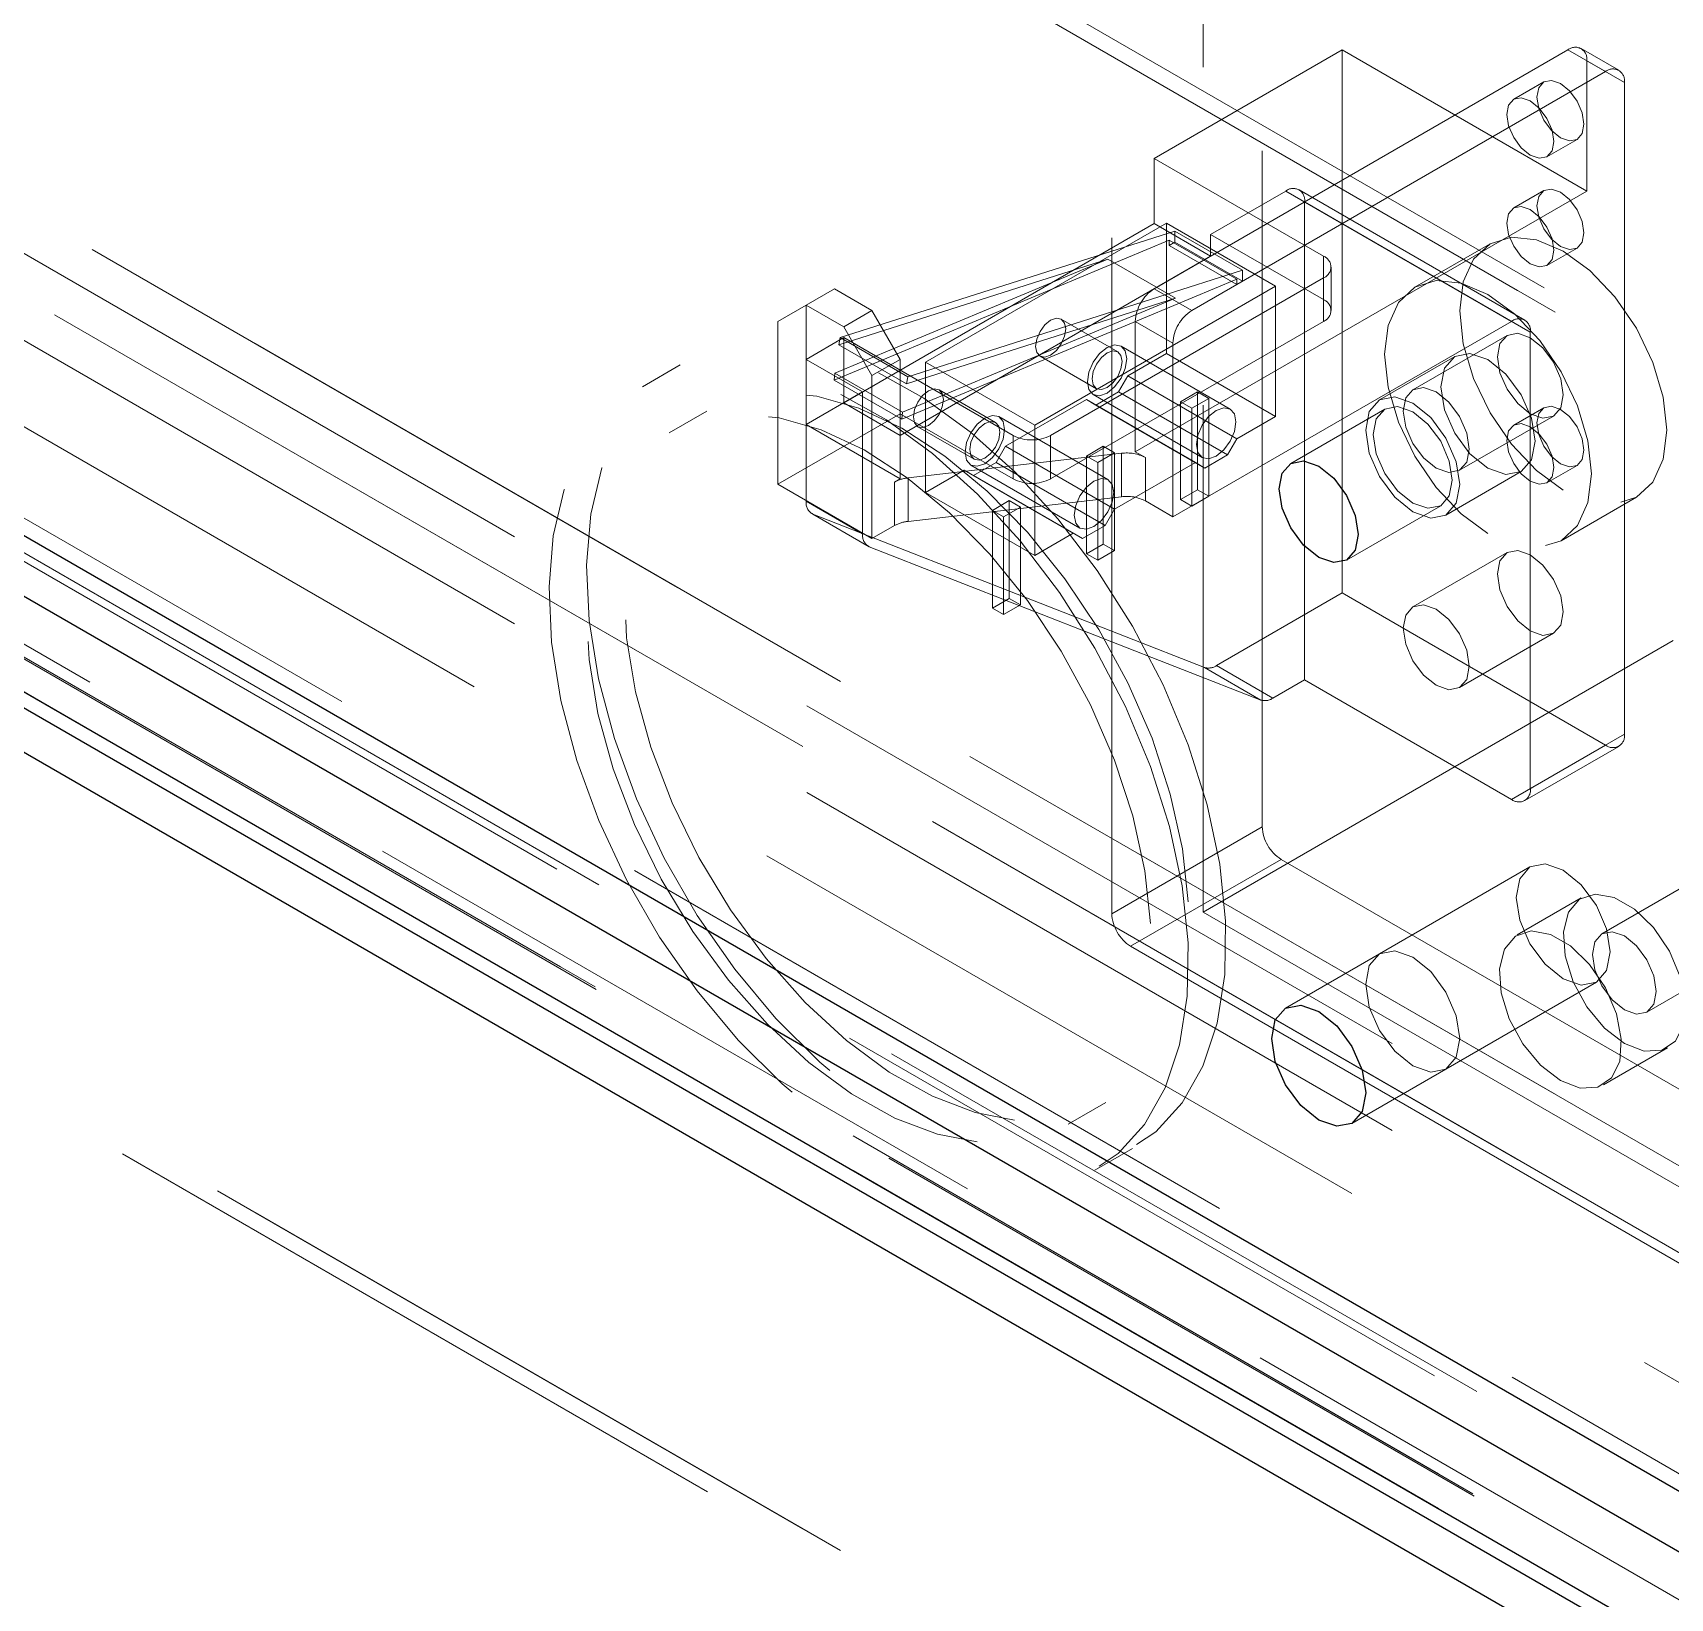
# Model space of a CAD drawing. Header units: millimetres. Extents: x 108 to 5832, y 144 to 4056.
# Drawn here: x 4600.6 to 4662.2, y 2851.5 to 2910.4 of the extents above; entities that cross this region are included whole.
import ezdxf

# ---------------------------------------------------------------- set-up
doc = ezdxf.new("R2010")
doc.units = ezdxf.units.MM
doc.header["$LTSCALE"] = 20
doc.linetypes.add('HIDDEN', pattern=[1.905, 1.27, -0.635])

msp = doc.modelspace()

# ---------------------------------------------------------------- linework, layer by layer
at = {"color": 1, "linetype": 'HIDDEN', "lineweight": 18}
for p, q in [((5316.36, 2519.707), (4135.492, 3201.407)), ((5317.36, 2519.806), (4136.492, 3201.506)), ((5317.774, 2518.89), (4136.906, 3200.591)), ((5290.904, 2505.011), (4110.036, 3186.712)), ((5289.49, 2502.562), (4108.622, 3184.263)), ((5317.774, 2489.495), (4136.906, 3171.195)), ((5316.36, 2487.045), (4135.492, 3168.746)), ((5289.49, 2473.166), (4108.622, 3154.867)), ((4109.036, 3153.951), (5289.904, 2472.251)), ((5290.904, 2472.35), (4110.036, 3154.05)), ((5344.644, 2472.35), (4180.747, 3144.254)), ((5344.644, 2469.084), (4180.747, 3140.987)), ((5214.254, 2536.051), (4302.793, 3062.226)), ((4302.935, 3062.471), (5214.395, 2536.296)), ((4302.793, 3058.634), (5214.254, 2532.459)), ((4302.835, 3058.542), (5214.295, 2532.367)), ((5214.395, 2532.377), (4302.935, 3058.552)), ((5214.395, 2531.07), (4302.228, 3057.654)), ((4496.222, 2955.624), (4668.756, 2856.022)), ((4491.245, 2955.069), (4666.663, 2853.802)), ((4668.756, 2847.857), (4496.222, 2947.459)), ((4644.609, 2934.468), (4644.609, 2877.31)), ((4646.836, 2880.516), (4646.836, 2927.875)), ((4641.179, 2877.25), (4641.179, 2924.609)), ((4649.841, 2909.718), (4642.77, 2905.636)), ((4658.327, 2909.718), (4642.77, 2900.738)), ((4649.841, 2909.718), (4659.034, 2904.411)), ((4649.841, 2909.718), (4649.841, 2889.304)), ((4659.741, 2908.902), (4658.327, 2909.718)), ((4660.241, 2908.952), (4658.827, 2909.768)), ((4659.034, 2909.31), (4660.448, 2908.494)), ((4659.034, 2904.411), (4659.034, 2909.31)), ((4644.184, 2899.922), (4659.741, 2908.902)), ((4657.419, 2908.514), (4656.287, 2907.861)), ((4660.448, 2908.494), (4660.448, 2883.998)), ((4657.537, 2905.696), (4658.669, 2906.349)), ((4649.134, 2901.962), (4642.77, 2905.636)), ((4642.77, 2903.186), (4642.77, 2905.636)), ((4659.034, 2904.411), (4642.063, 2894.614)), ((4647.72, 2904.411), (4644.892, 2902.778)), ((4647.72, 2904.411), (4656.205, 2899.512)), ((4656.705, 2899.562), (4648.22, 2904.46)), ((4657.419, 2904.432), (4656.287, 2903.779)), ((4648.427, 2886.038), (4648.427, 2904.002)), ((4656.912, 2899.104), (4648.427, 2904.002)), ((4642.77, 2903.186), (4631.103, 2896.451)), ((4634.179, 2897.982), (4643.23, 2903.207)), ((4644.892, 2901.961), (4642.77, 2903.186)), ((4643.23, 2903.207), (4647.331, 2900.839)), ((4643.23, 2903.207), (4643.23, 2898.307)), ((4643.336, 2902.565), (4630.74, 2897.306)), ((4630.962, 2898.901), (4643.548, 2902.901)), ((4643.336, 2902.37), (4643.336, 2902.565)), ((4643.336, 2902.565), (4645.881, 2901.095)), ((4643.548, 2902.901), (4646.094, 2901.431)), ((4643.548, 2902.901), (4643.548, 2902.492)), ((4644.892, 2901.961), (4644.892, 2902.778)), ((4649.134, 2900.329), (4644.892, 2902.778)), ((4644.892, 2901.961), (4633.224, 2895.226)), ((4643.548, 2902.492), (4643.336, 2902.37)), ((4643.336, 2902.37), (4645.881, 2900.9)), ((4643.548, 2902.492), (4646.094, 2901.023)), ((4649.134, 2900.329), (4649.134, 2901.962)), ((4655.4, 2902.427), (4652.572, 2900.794)), ((4657.537, 2901.613), (4658.669, 2902.267)), ((4630.769, 2897.565), (4641.031, 2901.85)), ((4641.031, 2901.85), (4630.915, 2898.635)), ((4633.507, 2897.431), (4646.094, 2901.431)), ((4643.577, 2900.38), (4641.031, 2901.85)), ((4646.094, 2901.431), (4646.094, 2901.023)), ((4649.427, 2899.92), (4649.427, 2901.554)), ((4630.749, 2900.738), (4629.689, 2900.126)), ((4629.689, 2900.125), (4630.749, 2900.738)), ((4632.164, 2899.922), (4630.749, 2900.738)), ((4645.881, 2901.095), (4633.286, 2895.836)), ((4638.28, 2895.614), (4647.331, 2900.839)), ((4638.881, 2895.226), (4649.134, 2901.145)), ((4642.77, 2900.738), (4644.184, 2899.922)), ((4645.881, 2900.9), (4645.881, 2901.095)), ((4646.094, 2901.023), (4645.881, 2900.9)), ((4647.331, 2900.839), (4647.331, 2895.94)), ((4649.134, 2901.145), (4649.134, 2899.512)), ((4629.689, 2900.126), (4628.628, 2899.513)), ((4628.628, 2899.513), (4629.689, 2900.125)), ((4629.689, 2900.126), (4631.103, 2899.309)), ((4629.689, 2900.125), (4629.689, 2895.635)), ((4633.315, 2896.095), (4643.577, 2900.38)), ((4643.577, 2900.38), (4633.461, 2897.165)), ((4628.628, 2899.513), (4628.628, 2893.389)), ((4631.103, 2899.309), (4632.164, 2899.922)), ((4632.164, 2899.922), (4633.224, 2898.084)), ((4638.881, 2893.593), (4649.134, 2899.512)), ((4641.402, 2898.368), (4639.281, 2899.592)), ((4643.477, 2898.697), (4642.063, 2899.513)), ((4642.063, 2894.614), (4642.063, 2899.513)), ((4656.205, 2899.512), (4643.477, 2892.165)), ((4631.103, 2898.9), (4629.689, 2898.084)), ((4630.915, 2898.635), (4630.962, 2898.901)), ((4630.962, 2898.901), (4633.507, 2897.431)), ((4632.164, 2897.472), (4631.103, 2899.309)), ((4631.103, 2898.9), (4637.467, 2895.226)), ((4631.103, 2896.451), (4631.103, 2898.9)), ((4656.037, 2898.986), (4652.502, 2896.945)), ((4656.912, 2881.957), (4656.912, 2899.104)), ((4630.915, 2898.635), (4633.461, 2897.165)), ((4638.481, 2898.207), (4640.603, 2896.982)), ((4645.629, 2896.217), (4641.527, 2898.584)), ((4643.23, 2898.307), (4641.78, 2897.471)), ((4643.23, 2898.307), (4647.331, 2895.94)), ((4643.477, 2892.165), (4643.477, 2898.697)), ((4624.957, 2897.873), (4623.542, 2897.056)), ((4631.81, 2896.859), (4629.689, 2898.084)), ((4633.224, 2898.084), (4632.164, 2897.472)), ((4633.224, 2898.084), (4633.224, 2893.594)), ((4634.179, 2897.982), (4638.28, 2895.614)), ((4634.179, 2893.082), (4634.179, 2897.982)), ((4654.071, 2898.196), (4651.243, 2896.563)), ((4630.74, 2897.306), (4630.769, 2897.565)), ((4630.74, 2897.306), (4633.286, 2895.836)), ((4630.769, 2897.565), (4633.315, 2896.095)), ((4632.164, 2897.472), (4632.164, 2891.348)), ((4633.461, 2897.165), (4633.507, 2897.431)), ((4641.78, 2897.471), (4641.427, 2896.858)), ((4645.882, 2895.103), (4641.78, 2897.471)), ((4629.689, 2895.635), (4631.81, 2896.859)), ((4631.103, 2896.451), (4633.224, 2895.226)), ((4631.81, 2896.859), (4631.81, 2895.226)), ((4636.806, 2895.714), (4634.685, 2896.939)), ((4640.225, 2896.573), (4637.184, 2894.817)), ((4644.326, 2894.205), (4640.225, 2896.573)), ((4640.578, 2896.368), (4640.225, 2896.573)), ((4640.478, 2896.765), (4644.579, 2894.398)), ((4641.427, 2896.858), (4640.578, 2896.368)), ((4644.679, 2894.001), (4640.578, 2896.368)), ((4645.528, 2894.491), (4641.427, 2896.858)), ((4643.76, 2896.491), (4644.397, 2896.858)), ((4643.76, 2892.817), (4643.76, 2896.491)), ((4643.76, 2896.491), (4644.184, 2896.246)), ((4644.184, 2896.246), (4644.821, 2896.613)), ((4644.397, 2896.858), (4644.397, 2893.184)), ((4644.397, 2896.858), (4644.821, 2896.613)), ((4644.821, 2896.613), (4644.821, 2892.939)), ((4625.956, 2896.14), (4624.542, 2895.324)), ((4633.224, 2896.042), (4631.81, 2895.226)), ((4633.224, 2896.042), (4637.467, 2893.593)), ((4633.286, 2895.836), (4633.315, 2896.095)), ((4641.032, 2893.563), (4636.931, 2895.931)), ((4644.184, 2892.572), (4644.184, 2896.246)), ((4647.331, 2895.94), (4645.882, 2895.103)), ((4651.443, 2896.217), (4647.908, 2894.176)), ((4654.252, 2893.914), (4657.787, 2895.955)), ((4657.419, 2896.266), (4656.287, 2895.613)), ((4631.81, 2895.226), (4628.628, 2893.389)), ((4633.224, 2893.594), (4629.689, 2895.635)), ((4629.689, 2895.635), (4629.689, 2892.749)), ((4631.81, 2891.524), (4631.81, 2895.226)), ((4633.885, 2895.553), (4636.006, 2894.329)), ((4637.467, 2895.226), (4637.467, 2893.593)), ((4638.28, 2890.715), (4638.28, 2895.614)), ((4638.881, 2893.593), (4638.881, 2895.226)), ((4633.521, 2893.628), (4641.538, 2894.553)), ((4637.184, 2894.817), (4636.831, 2894.205)), ((4641.285, 2892.45), (4637.184, 2894.817)), ((4640.225, 2894.45), (4640.861, 2894.817)), ((4640.649, 2894.205), (4641.285, 2894.572)), ((4640.861, 2894.817), (4640.861, 2891.143)), ((4640.861, 2894.817), (4641.285, 2894.572)), ((4641.285, 2894.572), (4641.285, 2890.898)), ((4641.538, 2892.92), (4641.538, 2894.553)), ((4642.063, 2894.614), (4642.442, 2894.396)), ((4645.882, 2895.103), (4645.528, 2894.491)), ((4635.628, 2893.919), (4634.179, 2893.082)), ((4639.73, 2891.552), (4635.628, 2893.919)), ((4635.982, 2893.715), (4635.628, 2893.919)), ((4635.881, 2894.112), (4639.983, 2891.745)), ((4636.831, 2894.205), (4635.982, 2893.715)), ((4640.932, 2891.837), (4636.831, 2894.205)), ((4640.225, 2890.775), (4640.225, 2894.45)), ((4640.225, 2894.45), (4640.649, 2894.205)), ((4640.649, 2890.531), (4640.649, 2894.205)), ((4644.326, 2894.205), (4641.285, 2892.45)), ((4642.442, 2894.396), (4642.442, 2892.762)), ((4644.679, 2894.001), (4644.326, 2894.205)), ((4645.528, 2894.491), (4644.679, 2894.001)), ((4657.537, 2893.448), (4658.669, 2894.101)), ((4628.628, 2893.389), (4632.164, 2891.348)), ((4633.01, 2893.47), (4633.224, 2893.594)), ((4633.01, 2891.837), (4633.01, 2893.47)), ((4633.521, 2893.628), (4633.521, 2891.995)), ((4640.083, 2891.348), (4635.982, 2893.715)), ((4653.743, 2892.233), (4656.571, 2893.866)), ((4629.689, 2892.749), (4631.81, 2891.524)), ((4641.538, 2892.92), (4633.521, 2891.995)), ((4634.179, 2893.082), (4638.28, 2890.715)), ((4636.689, 2892.409), (4637.325, 2892.776)), ((4637.325, 2892.776), (4637.325, 2889.102)), ((4637.325, 2892.776), (4637.75, 2892.531)), ((4643.477, 2892.165), (4642.442, 2892.762)), ((4644.397, 2893.184), (4643.76, 2892.817)), ((4643.76, 2892.817), (4644.184, 2892.572)), ((4644.821, 2892.939), (4644.184, 2892.572)), ((4644.397, 2893.184), (4644.821, 2892.939)), ((4658.071, 2891.268), (4660.9, 2892.901)), ((4629.896, 2892.291), (4632.017, 2891.066)), ((4632.063, 2891.044), (4629.941, 2892.269)), ((4644.66, 2886.504), (4629.941, 2892.269)), ((4636.689, 2888.734), (4636.689, 2892.409)), ((4636.689, 2892.409), (4637.113, 2892.164)), ((4637.113, 2892.164), (4637.75, 2892.531)), ((4637.113, 2888.49), (4637.113, 2892.164)), ((4637.75, 2892.531), (4637.75, 2888.857)), ((4641.285, 2892.45), (4640.932, 2891.837)), ((4650.007, 2890.539), (4653.543, 2892.58)), ((4633.01, 2891.837), (4632.164, 2891.348)), ((4639.73, 2891.552), (4638.28, 2890.715)), ((4640.083, 2891.348), (4639.73, 2891.552)), ((4640.932, 2891.837), (4640.083, 2891.348)), ((4646.781, 2885.279), (4632.063, 2891.044)), ((4640.861, 2891.143), (4640.225, 2890.775)), ((4641.285, 2890.898), (4640.649, 2890.531)), ((4640.861, 2891.143), (4641.285, 2890.898)), ((4656.037, 2890.82), (4652.502, 2888.779)), ((4640.225, 2890.775), (4640.649, 2890.531)), ((4637.325, 2889.102), (4636.689, 2888.734)), ((4637.325, 2889.102), (4637.75, 2888.857)), ((4649.841, 2889.304), (4645.115, 2886.575)), ((4649.841, 2889.304), (4659.741, 2883.589)), ((4636.689, 2888.734), (4637.113, 2888.49)), ((4637.75, 2888.857), (4637.113, 2888.49)), ((4654.252, 2885.748), (4657.787, 2887.789)), ((4644.609, 2877.31), (4662.286, 2887.516)), ((4647.236, 2885.351), (4645.115, 2886.575)), ((4644.66, 2886.504), (4646.781, 2885.279)), ((4647.236, 2885.351), (4648.427, 2886.038)), ((4648.427, 2886.038), (4656.205, 2881.548)), ((4674.871, 2885.315), (4659.598, 2876.497)), ((4659.741, 2883.589), (4656.205, 2881.548)), ((4656.705, 2881.499), (4660.241, 2883.54)), ((4656.912, 2881.957), (4660.448, 2883.998)), ((4661.298, 2873.553), (4676.571, 2882.37)), ((4646.836, 2880.516), (4641.179, 2877.25)), ((4641.886, 2876.025), (4647.543, 2879.291)), ((4668.756, 2867.045), (4647.543, 2879.291)), ((4656.9, 2879.007), (4651.243, 2875.742)), ((4644.609, 2877.31), (4670.878, 2862.146)), ((4658.823, 2877.84), (4656.419, 2876.452)), ((4663.1, 2863.779), (4641.886, 2876.025)), ((4651.243, 2875.742), (4647.707, 2873.701)), ((4653.743, 2871.411), (4659.4, 2874.677)), ((4659.669, 2870.823), (4662.073, 2872.21)), ((4650.207, 2869.37), (4653.743, 2871.411)), ((4639.541, 2869.343), (4640.955, 2870.159)), ((4640.541, 2867.61), (4641.955, 2868.427))]:
    msp.add_line(p, q, dxfattribs=at)
at = {"color": 7, "linetype": 'Continuous', "lineweight": 25}
for p, q in [((4300.955, 3061.981), (5213.123, 2535.398)), ((4300.955, 3058.389), (5213.123, 2531.805)), ((4301.328, 3057.565), (5213.495, 2530.981)), ((4492.687, 2953.583), (4665.221, 2853.981)), ((4665.221, 2845.816), (4492.687, 2945.418))]:
    msp.add_line(p, q, dxfattribs=at)
at = {"color": 1, "linetype": 'HIDDEN', "lineweight": 18, "flags": 128}
for points in [[(4658.928, 2906.922), (4658.86, 2907.351), (4658.669, 2907.793), (4658.382, 2908.18), (4658.044, 2908.452), (4657.705, 2908.57), (4657.419, 2908.514), (4657.227, 2908.294), (4657.16, 2907.942), (4657.227, 2907.513), (4657.419, 2907.071), (4657.705, 2906.684), (4658.044, 2906.411), (4658.382, 2906.294), (4658.669, 2906.349), (4658.86, 2906.57), (4658.928, 2906.922)], [(4657.796, 2906.268), (4657.729, 2906.698), (4657.537, 2907.14), (4657.251, 2907.526), (4656.912, 2907.799), (4656.574, 2907.917), (4656.287, 2907.861), (4656.096, 2907.641), (4656.028, 2907.289), (4656.096, 2906.859), (4656.287, 2906.418), (4656.574, 2906.031), (4656.912, 2905.758), (4657.251, 2905.64), (4657.537, 2905.696), (4657.729, 2905.917), (4657.796, 2906.268)], [(4658.928, 2902.839), (4658.86, 2903.268), (4658.669, 2903.71), (4658.382, 2904.097), (4658.044, 2904.37), (4657.705, 2904.487), (4657.419, 2904.432), (4657.227, 2904.211), (4657.16, 2903.859), (4657.227, 2903.43), (4657.419, 2902.988), (4657.705, 2902.601), (4658.044, 2902.328), (4658.382, 2902.211), (4658.669, 2902.267), (4658.86, 2902.487), (4658.928, 2902.839)], [(4657.796, 2902.186), (4657.729, 2902.615), (4657.537, 2903.057), (4657.251, 2903.444), (4656.912, 2903.717), (4656.574, 2903.834), (4656.287, 2903.779), (4656.096, 2903.558), (4656.028, 2903.206), (4656.096, 2902.777), (4656.287, 2902.335), (4656.574, 2901.948), (4656.912, 2901.675), (4657.251, 2901.558), (4657.537, 2901.613), (4657.729, 2901.834), (4657.796, 2902.186)], [(4658.15, 2893.173), (4657.143, 2893.907), (4656.205, 2894.897), (4655.4, 2896.076), (4654.782, 2897.363), (4654.393, 2898.67), (4654.261, 2899.909), (4654.393, 2900.995), (4654.782, 2901.854), (4655.4, 2902.427), (4656.205, 2902.676), (4657.143, 2902.583), (4658.15, 2902.155), (4659.156, 2901.421), (4660.094, 2900.431), (4660.9, 2899.252), (4661.518, 2897.965), (4661.906, 2896.658), (4662.039, 2895.419), (4661.906, 2894.333), (4661.518, 2893.474), (4660.9, 2892.901), (4660.094, 2892.652), (4659.156, 2892.745), (4658.15, 2893.173)], [(4655.321, 2891.54), (4654.315, 2892.274), (4653.377, 2893.264), (4652.571, 2894.443), (4651.953, 2895.73), (4651.565, 2897.037), (4651.432, 2898.276), (4651.565, 2899.362), (4651.953, 2900.221), (4652.571, 2900.794), (4653.377, 2901.043), (4654.315, 2900.95), (4655.321, 2900.522), (4656.328, 2899.788), (4657.266, 2898.798), (4658.071, 2897.619), (4658.689, 2896.332), (4659.078, 2895.025), (4659.211, 2893.786), (4659.078, 2892.7), (4658.689, 2891.841), (4658.071, 2891.268), (4657.266, 2891.019), (4656.328, 2891.112), (4655.321, 2891.54)], [(4638.315, 2898.573), (4638.359, 2898.848), (4638.481, 2899.13), (4638.665, 2899.378), (4638.881, 2899.553), (4639.098, 2899.628), (4639.281, 2899.592), (4639.404, 2899.451), (4639.447, 2899.226), (4639.404, 2898.951), (4639.281, 2898.668), (4639.098, 2898.421), (4638.881, 2898.246), (4638.665, 2898.171), (4638.481, 2898.207), (4638.359, 2898.348), (4638.315, 2898.573)], [(4658.15, 2896.756), (4658.056, 2897.357), (4657.787, 2897.975), (4657.386, 2898.517), (4656.912, 2898.899), (4656.439, 2899.064), (4656.037, 2898.986), (4655.769, 2898.677), (4655.675, 2898.185), (4655.769, 2897.583), (4656.037, 2896.965), (4656.439, 2896.423), (4656.912, 2896.041), (4657.386, 2895.877), (4657.787, 2895.955), (4658.056, 2896.263), (4658.15, 2896.756)], [(4645.459, 2876.975), (4645.236, 2879.114), (4644.762, 2881.339), (4644.047, 2883.602), (4643.106, 2885.856), (4641.959, 2888.052), (4640.632, 2890.144), (4639.151, 2892.086), (4637.549, 2893.839), (4635.86, 2895.363), (4634.119, 2896.627), (4632.365, 2897.604), (4630.633, 2898.272), (4628.962, 2898.619), (4627.386, 2898.635), (4625.94, 2898.322), (4624.654, 2897.685), (4623.556, 2896.739), (4622.669, 2895.503), (4622.011, 2894.003), (4621.598, 2892.272), (4621.437, 2890.347), (4621.533, 2888.269), (4621.882, 2886.081), (4622.478, 2883.831), (4623.308, 2881.566), (4624.355, 2879.335), (4625.595, 2877.185), (4627.003, 2875.163), (4628.549, 2873.311), (4630.199, 2871.668), (4631.918, 2870.27), (4633.67, 2869.147), (4635.418, 2868.322), (4637.124, 2867.813), (4638.752, 2867.631), (4640.266, 2867.78), (4641.636, 2868.256), (4642.831, 2869.05), (4643.827, 2870.144), (4644.601, 2871.515), (4645.138, 2873.135), (4645.426, 2874.968), (4645.459, 2876.975)], [(4640.26, 2897.246), (4640.317, 2897.607), (4640.477, 2897.978), (4640.718, 2898.303), (4641.002, 2898.532), (4641.287, 2898.631), (4641.527, 2898.584), (4641.688, 2898.399), (4641.745, 2898.103), (4641.688, 2897.743), (4641.527, 2897.372), (4641.287, 2897.047), (4641.002, 2896.817), (4640.718, 2896.719), (4640.477, 2896.766), (4640.317, 2896.951), (4640.26, 2897.246)], [(4641.568, 2898.001), (4641.525, 2898.226), (4641.402, 2898.368), (4641.219, 2898.403), (4641.002, 2898.328), (4640.786, 2898.153), (4640.602, 2897.906), (4640.48, 2897.623), (4640.437, 2897.348), (4640.48, 2897.123), (4640.602, 2896.982), (4640.786, 2896.946), (4641.002, 2897.022), (4641.219, 2897.196), (4641.402, 2897.444), (4641.525, 2897.727), (4641.568, 2898.001)], [(4655.321, 2893.99), (4655.998, 2893.755), (4656.571, 2893.866), (4656.955, 2894.307), (4657.089, 2895.011), (4656.955, 2895.87), (4656.571, 2896.753), (4655.998, 2897.527), (4655.321, 2898.073), (4654.645, 2898.308), (4654.071, 2898.196), (4653.688, 2897.755), (4653.554, 2897.052), (4653.688, 2896.193), (4654.071, 2895.309), (4654.645, 2894.536), (4655.321, 2893.99)], [(4644.045, 2876.159), (4643.822, 2878.297), (4643.347, 2880.522), (4642.632, 2882.786), (4641.692, 2885.04), (4640.545, 2887.236), (4639.217, 2889.327), (4637.737, 2891.27), (4636.135, 2893.022), (4634.445, 2894.546), (4632.705, 2895.81), (4630.95, 2896.787), (4629.219, 2897.456), (4627.548, 2897.802), (4625.972, 2897.819), (4624.526, 2897.506), (4623.24, 2896.869), (4622.142, 2895.922), (4621.255, 2894.686), (4620.597, 2893.187), (4620.184, 2891.456), (4620.023, 2889.531), (4620.118, 2887.452), (4620.468, 2885.265), (4621.064, 2883.014), (4621.894, 2880.75), (4622.941, 2878.519), (4624.181, 2876.369), (4625.589, 2874.347), (4627.134, 2872.494), (4628.784, 2870.852), (4630.504, 2869.454), (4632.256, 2868.33), (4634.004, 2867.506), (4635.71, 2866.997), (4637.337, 2866.815), (4638.852, 2866.963), (4640.222, 2867.44), (4641.417, 2868.233), (4642.413, 2869.328), (4643.187, 2870.699), (4643.724, 2872.318), (4644.012, 2874.151), (4644.045, 2876.159)], [(4633.719, 2895.92), (4633.762, 2896.194), (4633.885, 2896.477), (4634.068, 2896.725), (4634.285, 2896.899), (4634.501, 2896.975), (4634.685, 2896.939), (4634.808, 2896.798), (4634.851, 2896.573), (4634.808, 2896.298), (4634.685, 2896.015), (4634.501, 2895.768), (4634.285, 2895.593), (4634.068, 2895.518), (4633.885, 2895.553), (4633.762, 2895.694), (4633.719, 2895.92)], [(4654.614, 2894.715), (4654.52, 2895.316), (4654.252, 2895.934), (4653.85, 2896.476), (4653.377, 2896.858), (4652.903, 2897.023), (4652.502, 2896.945), (4652.234, 2896.636), (4652.139, 2896.143), (4652.234, 2895.542), (4652.502, 2894.924), (4652.903, 2894.382), (4653.377, 2894), (4653.85, 2893.836), (4654.252, 2893.914), (4654.52, 2894.222), (4654.614, 2894.715)], [(4644.047, 2877.701), (4643.835, 2879.683), (4643.379, 2881.746), (4642.691, 2883.842), (4641.787, 2885.921), (4640.687, 2887.936), (4639.418, 2889.838), (4638.009, 2891.584), (4636.493, 2893.132), (4634.906, 2894.445), (4633.285, 2895.495), (4631.669, 2896.254), (4630.093, 2896.707), (4628.597, 2896.842), (4627.215, 2896.656), (4625.979, 2896.153), (4624.918, 2895.346), (4624.058, 2894.253), (4623.417, 2892.899), (4623.012, 2891.317), (4622.852, 2889.544), (4622.94, 2887.62), (4623.275, 2885.592), (4623.848, 2883.507), (4624.647, 2881.413), (4625.652, 2879.36), (4626.84, 2877.396), (4628.183, 2875.566), (4629.65, 2873.915), (4631.205, 2872.48), (4632.814, 2871.295), (4634.438, 2870.387), (4636.038, 2869.779), (4637.578, 2869.485), (4639.022, 2869.51), (4640.335, 2869.856), (4641.487, 2870.513), (4642.45, 2871.466), (4643.203, 2872.693), (4643.727, 2874.165), (4644.011, 2875.848), (4644.047, 2877.701)], [(4652.493, 2892.357), (4651.816, 2892.903), (4651.243, 2893.676), (4650.86, 2894.56), (4650.725, 2895.419), (4650.86, 2896.122), (4651.243, 2896.563), (4651.816, 2896.675), (4652.493, 2896.44), (4653.169, 2895.894), (4653.743, 2895.12), (4654.126, 2894.237), (4654.261, 2893.378), (4654.126, 2892.674), (4653.743, 2892.233), (4653.169, 2892.122), (4652.493, 2892.357)], [(4642.633, 2876.885), (4642.42, 2878.867), (4641.965, 2880.929), (4641.277, 2883.025), (4640.373, 2885.105), (4639.273, 2887.119), (4638.004, 2889.022), (4636.595, 2890.767), (4635.079, 2892.315), (4633.492, 2893.629), (4631.871, 2894.678), (4630.254, 2895.438), (4628.679, 2895.891), (4627.183, 2896.026), (4625.801, 2895.84), (4624.565, 2895.337), (4623.504, 2894.53), (4622.643, 2893.436), (4622.003, 2892.083), (4621.598, 2890.501), (4621.438, 2888.727), (4621.526, 2886.804), (4621.861, 2884.776), (4622.434, 2882.69), (4623.233, 2880.597), (4624.238, 2878.544), (4625.426, 2876.579), (4626.769, 2874.75), (4628.235, 2873.098), (4629.791, 2871.663), (4631.4, 2870.478), (4633.023, 2869.571), (4634.624, 2868.963), (4636.164, 2868.668), (4637.608, 2868.694), (4638.921, 2869.039), (4640.072, 2869.696), (4641.036, 2870.649), (4641.789, 2871.876), (4642.313, 2873.348), (4642.596, 2875.031), (4642.633, 2876.885)], [(4635.664, 2894.593), (4635.72, 2894.954), (4635.881, 2895.325), (4636.122, 2895.65), (4636.406, 2895.879), (4636.69, 2895.978), (4636.931, 2895.931), (4637.092, 2895.746), (4637.149, 2895.45), (4637.092, 2895.089), (4636.931, 2894.718), (4636.69, 2894.393), (4636.406, 2894.164), (4636.122, 2894.065), (4635.881, 2894.112), (4635.72, 2894.297), (4635.664, 2894.593)], [(4636.972, 2895.348), (4636.929, 2895.573), (4636.806, 2895.714), (4636.623, 2895.75), (4636.406, 2895.675), (4636.19, 2895.5), (4636.006, 2895.252), (4635.884, 2894.97), (4635.841, 2894.695), (4635.884, 2894.47), (4636.006, 2894.329), (4636.19, 2894.293), (4636.406, 2894.368), (4636.623, 2894.543), (4636.806, 2894.79), (4636.929, 2895.073), (4636.972, 2895.348)], [(4644.361, 2894.879), (4644.418, 2895.239), (4644.579, 2895.61), (4644.82, 2895.935), (4645.104, 2896.165), (4645.388, 2896.263), (4645.629, 2896.217), (4645.79, 2896.031), (4645.846, 2895.736), (4645.79, 2895.375), (4645.629, 2895.004), (4645.388, 2894.679), (4645.104, 2894.45), (4644.82, 2894.351), (4644.579, 2894.398), (4644.418, 2894.583), (4644.361, 2894.879)], [(4651.008, 2895.256), (4651.121, 2895.846), (4651.443, 2896.217), (4651.925, 2896.311), (4652.493, 2896.113), (4653.061, 2895.654), (4653.543, 2895.005), (4653.865, 2894.263), (4653.978, 2893.541), (4653.865, 2892.95), (4653.543, 2892.58), (4653.061, 2892.486), (4652.493, 2892.684), (4651.925, 2893.142), (4651.443, 2893.792), (4651.121, 2894.534), (4651.008, 2895.256)], [(4658.928, 2894.673), (4658.86, 2895.103), (4658.669, 2895.545), (4658.382, 2895.931), (4658.044, 2896.204), (4657.705, 2896.322), (4657.419, 2896.266), (4657.227, 2896.046), (4657.16, 2895.694), (4657.227, 2895.264), (4657.419, 2894.823), (4657.705, 2894.436), (4658.044, 2894.163), (4658.382, 2894.045), (4658.669, 2894.101), (4658.86, 2894.322), (4658.928, 2894.673)], [(4657.796, 2894.02), (4657.729, 2894.45), (4657.537, 2894.892), (4657.251, 2895.278), (4656.912, 2895.551), (4656.574, 2895.669), (4656.287, 2895.613), (4656.096, 2895.393), (4656.028, 2895.041), (4656.096, 2894.611), (4656.287, 2894.17), (4656.574, 2893.783), (4656.912, 2893.51), (4657.251, 2893.392), (4657.537, 2893.448), (4657.729, 2893.669), (4657.796, 2894.02)], [(4639.765, 2892.225), (4639.822, 2892.586), (4639.983, 2892.957), (4640.223, 2893.282), (4640.508, 2893.511), (4640.792, 2893.61), (4641.033, 2893.563), (4641.193, 2893.378), (4641.25, 2893.083), (4641.193, 2892.722), (4641.033, 2892.351), (4640.792, 2892.026), (4640.508, 2891.797), (4640.223, 2891.698), (4639.983, 2891.745), (4639.822, 2891.93), (4639.765, 2892.225)], [(4658.15, 2888.59), (4658.056, 2889.192), (4657.787, 2889.81), (4657.386, 2890.352), (4656.912, 2890.734), (4656.439, 2890.898), (4656.037, 2890.82), (4655.769, 2890.512), (4655.675, 2890.019), (4655.769, 2889.418), (4656.037, 2888.799), (4656.439, 2888.258), (4656.912, 2887.876), (4657.386, 2887.711), (4657.787, 2887.789), (4658.056, 2888.098), (4658.15, 2888.59)], [(4654.614, 2886.549), (4654.52, 2887.151), (4654.252, 2887.769), (4653.85, 2888.311), (4653.377, 2888.693), (4652.903, 2888.857), (4652.502, 2888.779), (4652.234, 2888.471), (4652.139, 2887.978), (4652.234, 2887.377), (4652.502, 2886.758), (4652.903, 2886.217), (4653.377, 2885.835), (4653.85, 2885.67), (4654.252, 2885.748), (4654.52, 2886.057), (4654.614, 2886.549)], [(4658.15, 2874.801), (4657.473, 2875.347), (4656.9, 2876.12), (4656.517, 2877.004), (4656.382, 2877.863), (4656.517, 2878.566), (4656.9, 2879.007), (4657.473, 2879.119), (4658.15, 2878.884), (4658.826, 2878.338), (4659.4, 2877.564), (4659.783, 2876.681), (4659.918, 2875.822), (4659.783, 2875.118), (4659.4, 2874.677), (4658.826, 2874.566), (4658.15, 2874.801)], [(4660.448, 2872.371), (4661.194, 2872.084), (4661.859, 2872.116), (4662.372, 2872.463), (4662.676, 2873.088), (4662.738, 2873.922), (4662.552, 2874.876), (4662.139, 2875.846), (4661.542, 2876.728), (4660.826, 2877.424), (4660.07, 2877.861), (4659.354, 2877.99), (4658.757, 2877.799), (4658.343, 2877.306), (4658.158, 2876.566), (4658.22, 2875.66), (4658.524, 2874.684), (4659.036, 2873.746), (4659.702, 2872.946), (4660.448, 2872.371)], [(4658.044, 2870.984), (4658.79, 2870.697), (4659.455, 2870.728), (4659.968, 2871.075), (4660.272, 2871.7), (4660.334, 2872.534), (4660.148, 2873.488), (4659.735, 2874.459), (4659.138, 2875.34), (4658.422, 2876.036), (4657.666, 2876.473), (4656.95, 2876.603), (4656.353, 2876.411), (4655.939, 2875.918), (4655.753, 2875.179), (4655.816, 2874.272), (4656.12, 2873.296), (4656.632, 2872.358), (4657.298, 2871.558), (4658.044, 2870.984)], [(4660.448, 2873.637), (4660.908, 2873.477), (4661.298, 2873.553), (4661.558, 2873.853), (4661.65, 2874.331), (4661.558, 2874.915), (4661.298, 2875.516), (4660.908, 2876.042), (4660.448, 2876.413), (4659.988, 2876.573), (4659.598, 2876.497), (4659.337, 2876.197), (4659.246, 2875.719), (4659.337, 2875.135), (4659.598, 2874.534), (4659.988, 2874.008), (4660.448, 2873.637)], [(4652.493, 2871.535), (4651.816, 2872.081), (4651.243, 2872.855), (4650.86, 2873.738), (4650.725, 2874.597), (4650.86, 2875.301), (4651.243, 2875.742), (4651.816, 2875.853), (4652.493, 2875.618), (4653.169, 2875.072), (4653.743, 2874.298), (4654.126, 2873.415), (4654.261, 2872.556), (4654.126, 2871.853), (4653.743, 2871.411), (4653.169, 2871.3), (4652.493, 2871.535)], [(4650.725, 2874.597), (4650.86, 2875.301), (4651.243, 2875.742), (4651.816, 2875.853), (4652.493, 2875.618), (4653.169, 2875.072), (4653.743, 2874.298), (4654.126, 2873.415), (4654.261, 2872.556), (4654.126, 2871.853), (4653.743, 2871.411), (4653.169, 2871.3), (4652.493, 2871.535), (4651.816, 2872.081), (4651.243, 2872.855), (4650.86, 2873.738), (4650.725, 2874.597)]]:
    msp.add_lwpolyline(points, dxfattribs=at)
at = {"color": 7, "linetype": 'Continuous', "lineweight": 25, "flags": 128}
for points in [[(4647.472, 2893.215), (4647.586, 2893.805), (4647.907, 2894.176), (4648.389, 2894.27), (4648.957, 2894.072), (4649.526, 2893.613), (4650.007, 2892.964), (4650.329, 2892.222), (4650.442, 2891.5), (4650.329, 2890.909), (4650.007, 2890.539), (4649.526, 2890.445), (4648.957, 2890.643), (4648.389, 2891.101), (4647.907, 2891.751), (4647.586, 2892.493), (4647.472, 2893.215)], [(4647.19, 2872.556), (4647.324, 2873.26), (4647.707, 2873.701), (4648.281, 2873.812), (4648.957, 2873.577), (4649.634, 2873.031), (4650.207, 2872.257), (4650.591, 2871.374), (4650.725, 2870.515), (4650.591, 2869.812), (4650.207, 2869.37), (4649.634, 2869.259), (4648.957, 2869.494), (4648.281, 2870.04), (4647.707, 2870.814), (4647.324, 2871.697), (4647.19, 2872.556)]]:
    msp.add_lwpolyline(points, dxfattribs=at)
at = {"color": 1, "linetype": 'HIDDEN', "lineweight": 18}
for centre, radius, start, end in [((4658.603, 2909.38), 0.437, 350.78749, 129.20471), ((4660.017, 2908.564), 0.437, 350.78749, 129.20471), ((4647.996, 2904.072), 0.437, 350.78951, 129.20269), ((4648.979, 2901.554), 0.437, 290.77697, 69.22895), ((4643.598, 2899.443), 1.537, 122.60611, 177.3929), ((4648.979, 2899.92), 0.437, 290.77697, 69.22895), ((4645.013, 2898.627), 1.537, 122.60611, 177.3929), ((4656.481, 2899.174), 0.437, 350.78951, 129.20269), ((4638.174, 2896.591), 1.537, 242.60472, 297.39429), ((4641.741, 2893.05), 1.517, 62.5003, 97.67229), ((4633.653, 2892.296), 1.339, 95.64322, 118.69154), ((4638.174, 2894.958), 1.537, 242.60472, 297.39429), ((4630.162, 2892.692), 0.477, 173.11472, 242.41985), ((4641.741, 2891.417), 1.517, 62.5003, 97.67229), ((4632.283, 2891.467), 0.477, 173.11472, 242.41985), ((4633.653, 2890.663), 1.339, 95.64322, 118.69154), ((4644.813, 2887.017), 0.535, 253.4479, 304.39665), ((4646.934, 2885.792), 0.535, 253.4479, 304.39665), ((4660.017, 2883.928), 0.437, 230.79711, 9.21955), ((4656.481, 2881.887), 0.437, 230.79711, 9.21955), ((4648.371, 2880.586), 1.537, 182.60912, 237.39285), ((4642.715, 2877.32), 1.537, 182.60912, 237.39285)]:
    msp.add_arc(centre, radius, start, end, dxfattribs=at)

doc.saveas('drawing.dxf')
